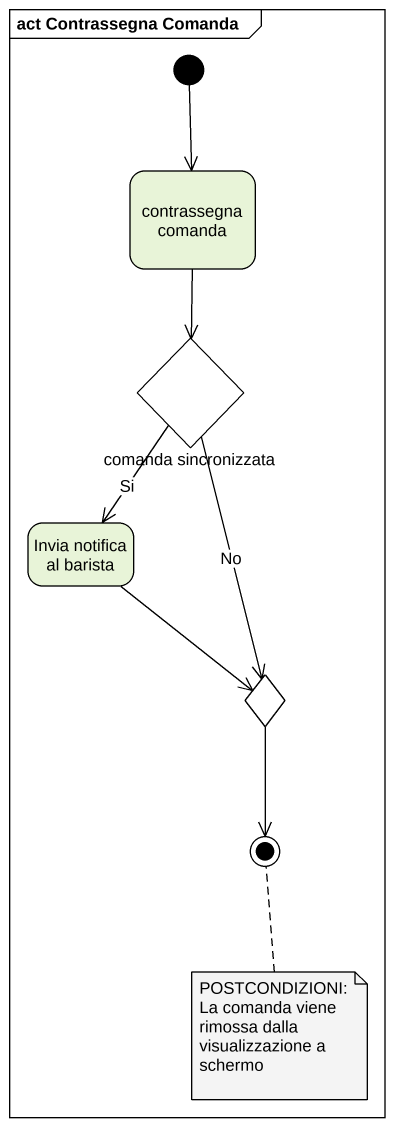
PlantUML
@startuml
mainframe act Contrassegna Comanda
hide empty description
state "contrassegna comanda" as contrassegna_comanda
state "comanda sincronizzata" as comanda_sincronizzata <<choice>>
state "Invia notifica al barista" as Invia_notifica_al_barista
state choice1 <<choice>>
state final1 <<end>>
[*] --> contrassegna_comanda
contrassegna_comanda --> comanda_sincronizzata
comanda_sincronizzata --> Invia_notifica_al_barista : Si
comanda_sincronizzata --> choice1 : No
Invia_notifica_al_barista --> choice1
choice1 --> final1
note bottom of final1
  POSTCONDIZIONI:
  La comanda viene rimossa dalla visualizzazione a schermo
end note
@enduml
